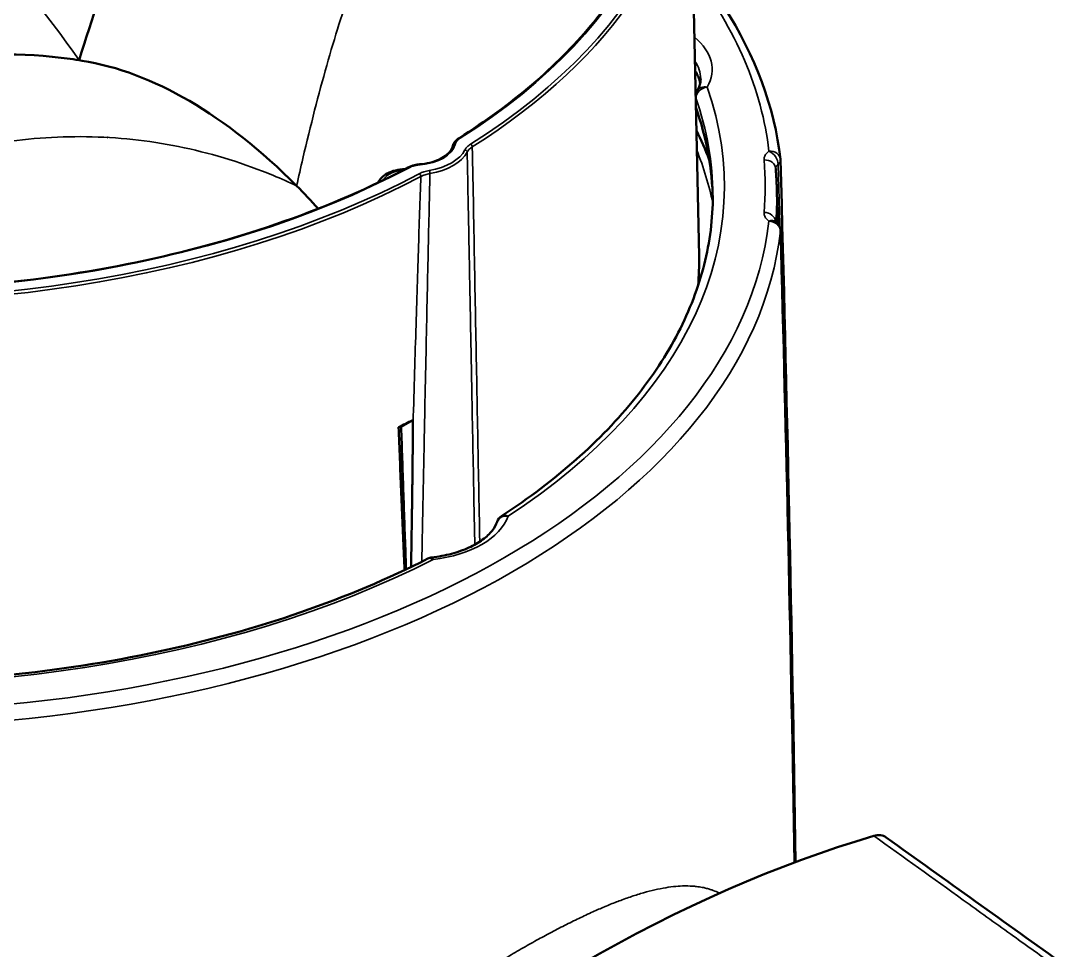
# Model space of a CAD drawing. Header units: millimetres. Extents: x 40 to 2195, y 40 to 1687.
# Drawn here: x 1751.7 to 1841.8, y 1440 to 1520.3 of the extents above; entities that cross this region are included whole.
import ezdxf

# ---------------------------------------------------------------- set-up
doc = ezdxf.new("R2010")
doc.units = ezdxf.units.MM
doc.header["$LTSCALE"] = 8
doc.layers.add('Visible (ISO)', color=7, linetype='Continuous', lineweight=50)
doc.layers.add('Visible Narrow (ISO)', color=7, linetype='Continuous', lineweight=35)

msp = doc.modelspace()

# ---------------------------------------------------------------- linework, layer by layer
at = {"layer": 'Visible (ISO)'}
for p, q in [((1809.411, 1537.776), (1810.219, 1499.975)), ((1764.272, 1509.602), (1764.272, 1509.601)), ((1785.501, 1485.797), (1784.5, 1485.219)), ((1785.501, 1484.422), (1785.501, 1485.797))]:
    msp.add_line(p, q, dxfattribs=at)
for centre, start, end in [((1810.925, 1513.73), 149.53166, 179.20567), ((1816.26, 1508.205), 1.56512, 6.61734), ((1816.26, 1502.146), 1.56898, 53.35909), ((1793.735, 1476.69), 123.15349, 161.00648), ((1787.251, 1472.947), 96.54514, 117.03478)]:
    msp.add_arc(centre, 1, start, end, dxfattribs=at)
for centre, major_axis, ratio, start_param, end_param in [((1760.129, 1439.078), (6.183, 93.903), 0.159519, 0.177771, 0.605173), ((1743.866, 1429.689), (-12.026, -87.294), 0.678977, 3.141288, 3.555485), ((1766.082, 1426.25), (-15.791, 90.56), 0.456737, 5.704785, 6.126446), ((1803.113, 1514.445), (7.25, 0), 0.57735, 0.105502, 0.368002), ((1737.913, 1504.359), (73.5, 0), 0.57735, 0.009687, 0.200197), ((1760.129, 1761.14), (45.73, 295.601), 0.211325, 3.732396, 3.732417), ((1661.653, 1530.853), (103.834, 0), 0.57735, 5.931375, 5.93143), ((1789.153, 1509.419), (-0.194, 0.048), 0.808388, 0.000138, 0.000199), ((1785.18, 1507.418), (-0.093, 0.177), 0.550971, 0.000146, 0.000525), ((1737.913, 1499.46), (72.312, 0), 0.57735, 6.234061, 6.295528), ((1737.913, 1516.606), (71.5, 0), 0.57735, 5.417911, 5.44064), ((1781.047, 1491.703), (-11.75, 0), 0.57735, 1.849215, 1.869072), ((1824.801, 1447.217), (1.499, 2.61), 0.575711, 6.225165, 6.824827), ((1800.053, 1316.365), (-75, -129.904), 0.57735, 3.686554, 4.167427)]:
    msp.add_ellipse(centre, major_axis=major_axis, ratio=ratio, start_param=start_param, end_param=end_param, dxfattribs=at)
for points, knots in [([(1789.5, 1510.143), (1791.788, 1511.588), (1793.892, 1513.128), (1797.689, 1516.367), (1799.382, 1518.066), (1802.321, 1521.584), (1803.568, 1523.404), (1805.588, 1527.127), (1806.362, 1529.029), (1807.424, 1532.877), (1807.712, 1534.822), (1807.753, 1536.769)], [1.6155021, 1.6155021, 1.6155021, 1.6155021, 1.761172, 1.761172, 1.9068419, 1.9068419, 2.0525118, 2.0525118, 2.1981817, 2.1981817, 2.3438516, 2.3438516, 2.3438516, 2.3438516]), ([(1817.253, 1508.32), (1816.731, 1512.817), (1815.082, 1517.256), (1811.587, 1522.712), (1810.679, 1523.959), (1809.68, 1525.179)], [2.4230733, 2.4230733, 2.4230733, 2.4230733, 2.7104811, 2.7104811, 2.7976697, 2.7976697, 2.7976697, 2.7976697]), ([(1810.063, 1514.237), (1810.105, 1514.308), (1810.142, 1514.379), (1810.207, 1514.52), (1810.235, 1514.589), (1810.283, 1514.727), (1810.302, 1514.795), (1810.333, 1514.93), (1810.344, 1514.996), (1810.359, 1515.129), (1810.363, 1515.196), (1810.363, 1515.262)], [2.0287646, 2.0287646, 2.0287646, 2.0287646, 2.0942506, 2.0942506, 2.1597366, 2.1597366, 2.2252225, 2.2252225, 2.2907085, 2.2907085, 2.3561945, 2.3561945, 2.3561945, 2.3561945]), ([(1786.125, 1507.879), (1786.417, 1507.903), (1786.702, 1507.949), (1787.242, 1508.08), (1787.496, 1508.166), (1787.955, 1508.37), (1788.159, 1508.488), (1788.504, 1508.747), (1788.644, 1508.886), (1788.853, 1509.173), (1788.923, 1509.321), (1788.959, 1509.467)], [0.926451, 0.926451, 0.926451, 0.926451, 1.184189, 1.184189, 1.441927, 1.441927, 1.699665, 1.699665, 1.957404, 1.957404, 2.215142, 2.215142, 2.215142, 2.215142]), ([(1788.961, 1509.474), (1788.993, 1509.599), (1789.055, 1509.72), (1789.234, 1509.946), (1789.357, 1510.053), (1789.5, 1510.143)], [0.0010621, 0.0010621, 0.0010621, 0.0010621, 0.0570369, 0.0570369, 0.1182797, 0.1182797, 0.1182797, 0.1182797]), ([(1785.09, 1507.597), (1785.258, 1507.685), (1785.452, 1507.756), (1785.807, 1507.841), (1785.965, 1507.866), (1786.125, 1507.879)], [0.0004183, 0.0004183, 0.0004183, 0.0004183, 0.0666477, 0.0666477, 0.115006, 0.115006, 0.115006, 0.115006]), ([(1722.851, 1497.97), (1727.211, 1497.415), (1731.664, 1497.102), (1740.591, 1496.97), (1745.066, 1497.152), (1753.873, 1498.004), (1758.206, 1498.674), (1766.569, 1500.478), (1770.6, 1501.612), (1778.213, 1504.302), (1781.795, 1505.857), (1785.086, 1507.595)], [0.5683045, 0.5683045, 0.5683045, 0.5683045, 0.7598617, 0.7598617, 0.9514189, 0.9514189, 1.1429762, 1.1429762, 1.3345334, 1.3345334, 1.5260906, 1.5260906, 1.5260906, 1.5260906]), ([(1782.504, 1506.297), (1782.556, 1506.411), (1782.624, 1506.519), (1782.826, 1506.764), (1782.977, 1506.894), (1783.343, 1507.128), (1783.569, 1507.229), (1784.06, 1507.381), (1784.333, 1507.432), (1784.66, 1507.459), (1784.713, 1507.462), (1784.766, 1507.464)], [0.0205515, 0.0205515, 0.0205515, 0.0205515, 0.0683451, 0.0683451, 0.1394495, 0.1394495, 0.2199036, 0.2199036, 0.3031046, 0.3031046, 0.3189737, 0.3189737, 0.3189737, 0.3189737]), ([(1816.838, 1507.526), (1816.847, 1507.43), (1816.854, 1507.335), (1816.869, 1507.143), (1816.876, 1507.048), (1816.888, 1506.856), (1816.894, 1506.761), (1816.905, 1506.569), (1816.909, 1506.474), (1816.918, 1506.282), (1816.922, 1506.187), (1816.925, 1506.091)], [3.87672015, 3.87672015, 3.87672015, 3.87672015, 3.88285937, 3.88285937, 3.8889986, 3.8889986, 3.89513783, 3.89513783, 3.90127705, 3.90127705, 3.90741628, 3.90741628, 3.90741628, 3.90741628]), ([(1811.413, 1505.175), (1811.413, 1503.183), (1811.163, 1501.191), (1810.165, 1497.239), (1809.417, 1495.279), (1807.43, 1491.428), (1806.192, 1489.538), (1803.244, 1485.869), (1801.534, 1484.09), (1797.678, 1480.684), (1795.531, 1479.058), (1793.188, 1477.527)], [3.9269908, 3.9269908, 3.9269908, 3.9269908, 4.0717548, 4.0717548, 4.2165187, 4.2165187, 4.3612827, 4.3612827, 4.5060466, 4.5060466, 4.6508106, 4.6508106, 4.6508106, 4.6508106]), ([(1816.804, 1502.995), (1816.804, 1502.995), (1816.805, 1502.993), (1816.813, 1502.985), (1816.828, 1502.969), (1816.856, 1502.948)], [0.06278518, 0.06278518, 0.06278518, 0.06278518, 0.07251766, 0.07251766, 0.09944043, 0.09944043, 0.09944043, 0.09944043]), ([(1784.794, 1472.852), (1784.77, 1473.379), (1784.747, 1473.907), (1784.724, 1474.436), (1784.647, 1476.199), (1784.572, 1477.976), (1784.497, 1479.767), (1784.422, 1481.558), (1784.349, 1483.362), (1784.276, 1485.18)], [0.2332267, 0.2332267, 0.2332267, 0.2332267, 0.3333333, 0.3333333, 0.3333333, 0.6666667, 0.6666667, 0.6666667, 1, 1, 1, 1]), ([(1784.923, 1472.914), (1784.906, 1473.384), (1784.825, 1475.641), (1784.683, 1479.722), (1784.56, 1483.378), (1784.5, 1485.219)], [0.2454815, 0.2454815, 0.2454815, 0.2454815, 0.3333333, 0.6666667, 1, 1, 1, 1]), ([(1785.355, 1473.121), (1785.356, 1473.171), (1785.362, 1473.518), (1785.372, 1474.138), (1785.385, 1474.939), (1785.397, 1475.686), (1785.408, 1476.383), (1785.418, 1477.032), (1785.427, 1477.637), (1785.436, 1478.199), (1785.443, 1478.722), (1785.45, 1479.208), (1785.456, 1479.659), (1785.462, 1480.077), (1785.467, 1480.465), (1785.472, 1480.826), (1785.476, 1481.162), (1785.479, 1481.474), (1785.483, 1481.767), (1785.486, 1482.042), (1785.488, 1482.3), (1785.491, 1482.542), (1785.493, 1482.769), (1785.494, 1482.982), (1785.496, 1483.182), (1785.497, 1483.37), (1785.498, 1483.546), (1785.499, 1483.713), (1785.5, 1483.87), (1785.5, 1484.018), (1785.501, 1484.159), (1785.501, 1484.293), (1785.501, 1484.379), (1785.501, 1484.422)], [0.1127606, 0.1127606, 0.1127606, 0.1127606, 0.1176471, 0.1470588, 0.1764706, 0.2058824, 0.2352941, 0.2647059, 0.2941176, 0.3235294, 0.3529412, 0.3823529, 0.4117647, 0.4411765, 0.4705882, 0.5, 0.5294118, 0.5588235, 0.5882353, 0.6176471, 0.6470588, 0.6764706, 0.7058824, 0.7352941, 0.7647059, 0.7941176, 0.8235294, 0.8529412, 0.8823529, 0.9117647, 0.9411765, 0.9705882, 1, 1, 1, 1]), ([(1787.137, 1473.94), (1787.726, 1474.008), (1788.3, 1474.116), (1789.378, 1474.403), (1789.882, 1474.582), (1790.789, 1474.994), (1791.192, 1475.228), (1791.87, 1475.725), (1792.145, 1475.988), (1792.562, 1476.51), (1792.704, 1476.768), (1792.789, 1477.016)], [0.981567, 0.981567, 0.981567, 0.981567, 1.217259, 1.217259, 1.45295, 1.45295, 1.688642, 1.688642, 1.924334, 1.924334, 2.160026, 2.160026, 2.160026, 2.160026]), ([(1723.212, 1464.015), (1727.674, 1463.492), (1732.221, 1463.208), (1741.327, 1463.127), (1745.887, 1463.33), (1754.862, 1464.217), (1759.277, 1464.9), (1767.811, 1466.722), (1771.929, 1467.86), (1779.725, 1470.552), (1783.402, 1472.106), (1786.796, 1473.837)], [0.5851772, 0.5851772, 0.5851772, 0.5851772, 0.7699853, 0.7699853, 0.9547935, 0.9547935, 1.1396016, 1.1396016, 1.3244098, 1.3244098, 1.5092179, 1.5092179, 1.5092179, 1.5092179])]:
    msp.add_open_spline(points, degree=3, knots=knots, dxfattribs=at)
for points in [[(1755.91, 1516.981), (1756.255, 1516.933), (1756.598, 1516.881), (1756.941, 1516.826)], [(1811.099, 1508.279), (1810.771, 1509.129), (1810.401, 1509.973), (1809.988, 1510.809)], [(1759.067, 1510.198), (1759.068, 1510.199), (1759.069, 1510.2), (1759.07, 1510.201)], [(1817.259, 1508.232), (1817.812, 1488.006), (1818.246, 1467.809), (1818.561, 1447.646)], [(1784.766, 1507.464), (1784.792, 1507.465), (1784.818, 1507.467), (1784.844, 1507.468)], [(1775.472, 1506.022), (1776.105, 1505.385), (1776.729, 1504.729), (1777.344, 1504.054)], [(1816.925, 1506.091), (1816.962, 1504.986), (1816.999, 1503.881), (1817.035, 1502.777)], [(1817.259, 1502.173), (1817.757, 1484.013), (1818.158, 1465.826), (1818.463, 1447.609)], [(1826.384, 1449.773), (1831.533, 1446.083), (1836.682, 1442.393), (1841.831, 1438.702)]]:
    msp.add_open_spline(points, degree=3, dxfattribs=at)
at = {"layer": 'Visible Narrow (ISO)'}
msp.add_line((1809.945, 1513.615), (1809.945, 1512.814), dxfattribs=at)
for centre, major_axis, ratio, start_param, end_param in [((1737.913, 1537.427), (70.046, 0), 0.57735, 5.542493, 6.500279), ((1737.913, 1537.427), (71.303, 0), 0.57735, 5.541703, 6.501069), ((1737.913, 1537.266), (71.503, 0), 0.57735, 5.541704, 6.295528), ((1737.913, 1442.514), (-16.823, 96.477), 0.456736, 5.509004, 5.918491), ((1737.913, 1505.992), (78.522, 0), 0.57735, 0.066879, 0.417269), ((1803.113, 1516.078), (8.25, 0), 0.57735, 5.955755, 6.905683), ((1803.113, 1515.262), (7.25, 0), 0.57735, 0, 0.374853), ((1737.913, 1505.992), (74.5, 0), 0.57735, 5.559366, 6.483406), ((1810.925, 1513.73), (-0.943, -0.332), 0.800185, 4.438206, 6.009002), ((1810.925, 1513.73), (-0.862, 0.507), 0.773118, 5.139249, 6.283185), ((1810.925, 1513.73), (-1, 0), 0.57735, 0.042959, 0.200221), ((1737.913, 1505.175), (73.5, 0), 0.57735, 0, 0.200221), ((1785.643, 1509.87), (3.546, 0), 0.57735, 4.853442, 6.142133), ((1789.153, 1509.419), (-0.194, 0.048), 0.808388, 4.90947, 6.283285), ((1789.607, 1509.974), (-0.107, 0.169), 0.602576, 5.474412, 6.282603), ((1790.497, 1509.46), (-0.107, 0.169), 0.60214, 3.921506, 5.475175), ((1785.643, 1509.87), (4.553, 0), 0.57735, 4.998538, 5.995983), ((1785.643, 1509.71), (4.753, 0), 0.57735, 4.998546, 5.995983), ((1790.01, 1508.962), (-0.178, 0.091), 0.783053, 3.540074, 5.093417), ((1737.913, 1499.46), (74.017, 0), 0.57735, 0.119251, 0.227438), ((1816.26, 1508.205), (0.993, 0.115), 0.814671, 0, 1.476517), ((1816.26, 1508.205), (-0.597, 0.802), 0.644982, 3.874668, 5.426774), ((1786.141, 1507.68), (-0.016, 0.199), 0.114787, 5.662993, 6.282692), ((1815.842, 1507.439), (0.996, 0.087), 0.815465, 0, 1.499848), ((1737.913, 1505.992), (78.027, 0), 0.57735, 6.232915, 6.333456), ((1816.26, 1508.205), (1, 0.027), 0.575805, 5.607462, 6.283185), ((1737.913, 1537.264), (-71.5, 0), 0.57735, 1.353021, 2.312171), ((1737.913, 1537.427), (-71.3, 0), 0.57735, 1.353021, 2.312171), ((1737.913, 1537.427), (70.046, 0), 0.57735, 4.495295, 5.453081), ((1784.787, 1506.965), (-0.021, 0.5), 0.060114, 5.924947, 6.283159), ((1785.18, 1507.418), (-0.093, 0.177), 0.550971, 5.51989, 6.283331), ((1786.062, 1506.903), (-0.093, 0.177), 0.551382, 3.948055, 5.518851), ((1786.928, 1507.185), (-0.033, 0.197), 0.230464, 4.094676, 5.648758), ((1737.913, 1505.198), (79.027, 0), 0.57735, 6.23405, 6.30276), ((1815.842, 1502.912), (0.996, -0.087), 0.815465, 0.170954, 1.641741), ((1737.913, 1505.992), (78.522, 0), 0.57735, 4.779268, 6.216306), ((1816.26, 1502.146), (0.597, 0.802), 0.644982, 0, 0.856416), ((1816.26, 1502.146), (0.993, -0.115), 0.814671, 0.116399, 1.665027), ((1815.842, 1502.912), (0.996, -0.087), 0.815472, 0.168431, 0.168456), ((1737.913, 1505.193), (79.522, 0), 0.57735, 4.779268, 6.216306), ((1816.26, 1502.146), (1, 0.027), 0.578605, 6.200514, 6.283186), ((1785.643, 1478.435), (8.25, 0), 0.57735, 4.908558, 6.087016), ((1793.735, 1476.69), (-0.946, 0.325), 0.800837, 4.981358, 6.283185), ((1793.735, 1476.69), (-0.547, 0.837), 0.611786, 5.465042, 6.283185), ((1737.913, 1505.992), (-74.5, 0), 0.57735, 1.370575, 2.294616), ((1787.251, 1472.947), (-0.455, 0.891), 0.540726, 5.526738, 6.283185), ((1787.251, 1472.947), (-0.114, 0.993), 0.159146, 5.658547, 6.283185)]:
    msp.add_ellipse(centre, major_axis=major_axis, ratio=ratio, start_param=start_param, end_param=end_param, dxfattribs=at)
for points, knots in [([(1782.346, 1528.512), (1781.633, 1526.977), (1780.197, 1523.407), (1778.06, 1516.625), (1776.495, 1510.524), (1775.65, 1506.821), (1775.472, 1506.022)], [0, 0, 0, 0, 0.305835, 0.61167, 0.917505, 1, 1, 1, 1]), ([(1749.819, 1509.733), (1752.477, 1510.144), (1757.836, 1510.497), (1765.812, 1509.554), (1771.655, 1507.73), (1774.808, 1506.335), (1775.472, 1506.022)], [0, 0, 0, 0, 0.305835, 0.61167, 0.917505, 1, 1, 1, 1]), ([(1790.497, 1509.623), (1790.382, 1509.551), (1790.188, 1509.395), (1790.058, 1509.219), (1790.01, 1509.125)], [0, 0, 0, 0, 0.5, 1, 1, 1, 1]), ([(1790.856, 1475.048), (1790.834, 1476.195), (1790.812, 1477.349), (1790.789, 1478.51), (1790.781, 1478.925), (1790.773, 1479.342), (1790.765, 1479.759), (1790.708, 1482.754), (1790.649, 1485.792), (1790.589, 1488.911), (1790.573, 1489.732), (1790.557, 1490.559), (1790.541, 1491.393), (1790.496, 1493.724), (1790.45, 1496.107), (1790.403, 1498.561), (1790.36, 1500.785), (1790.315, 1503.068), (1790.27, 1505.405), (1790.247, 1506.568), (1790.225, 1507.744), (1790.202, 1508.932)], [0.1178777, 0.1178777, 0.1178777, 0.1178777, 0.2151652, 0.2151652, 0.2151652, 0.25, 0.25, 0.25, 0.5, 0.5, 0.5, 0.56583, 0.56583, 0.56583, 0.75, 0.75, 0.75, 0.9169361, 0.9169361, 0.9169361, 1, 1, 1, 1]), ([(1791.286, 1475.307), (1791.255, 1476.92), (1791.225, 1478.547), (1791.194, 1480.188), (1791.138, 1483.186), (1791.081, 1486.226), (1791.022, 1489.347), (1790.964, 1492.469), (1790.903, 1495.671), (1790.84, 1499.005), (1790.778, 1502.338), (1790.712, 1505.804), (1790.645, 1509.385)], [0.1131413, 0.1131413, 0.1131413, 0.1131413, 0.25, 0.25, 0.25, 0.5, 0.5, 0.5, 0.75, 0.75, 0.75, 0.9999988, 0.9999988, 0.9999988, 0.9999988]), ([(1815.842, 1508.255), (1815.834, 1508.348), (1815.856, 1508.529), (1816, 1508.793), (1816.161, 1508.948), (1816.26, 1509.021)], [0, 0, 0, 0, 0.3333333, 0.6666667, 0.9999999, 0.9999999, 0.9999999, 0.9999999]), ([(1785.18, 1507.581), (1785.217, 1507.601), (1785.255, 1507.619), (1785.311, 1507.644), (1785.328, 1507.652), (1785.386, 1507.676), (1785.426, 1507.691), (1785.509, 1507.72), (1785.552, 1507.733), (1785.609, 1507.75), (1785.622, 1507.753), (1785.678, 1507.768), (1785.721, 1507.779), (1785.807, 1507.797), (1785.851, 1507.806), (1785.901, 1507.814), (1785.905, 1507.815), (1785.955, 1507.823), (1786, 1507.829), (1786.077, 1507.838), (1786.109, 1507.841), (1786.141, 1507.843)], [0.0000001, 0.0000001, 0.0000001, 0.0000001, 0.1306267, 0.1306267, 0.1902183, 0.1902183, 0.322618, 0.322618, 0.4587135, 0.4587135, 0.5, 0.5, 0.6316532, 0.6316532, 0.7636005, 0.7636005, 0.777404, 0.777404, 0.9091423, 0.9091423, 1, 1, 1, 1]), ([(1816.839, 1507.515), (1816.839, 1507.54), (1816.841, 1507.565), (1816.849, 1507.599), (1816.851, 1507.609), (1816.855, 1507.621), (1816.856, 1507.623), (1816.865, 1507.652), (1816.877, 1507.677), (1816.902, 1507.719), (1816.914, 1507.736), (1816.935, 1507.762), (1816.942, 1507.771), (1816.977, 1507.808), (1817.007, 1507.836), (1817.045, 1507.863), (1817.047, 1507.865), (1817.049, 1507.866)], [0.0610452, 0.0610452, 0.0610452, 0.0610452, 0.2434788, 0.2434788, 0.3164165, 0.3164165, 0.3333333, 0.3333333, 0.5311684, 0.5311684, 0.6666667, 0.6666667, 0.741004, 0.741004, 0.9835851, 0.9835851, 1, 1, 1, 1]), ([(1817.21, 1502.455), (1817.17, 1503.858), (1817.129, 1505.247), (1817.075, 1507.039), (1817.062, 1507.453), (1817.049, 1507.866)], [0.92147953, 0.92147953, 0.92147953, 0.92147953, 0.9818097, 0.9818097, 1, 1, 1, 1]), ([(1784.645, 1507.364), (1784.643, 1507.364), (1784.641, 1507.364), (1784.589, 1507.36), (1784.54, 1507.354), (1784.468, 1507.345), (1784.444, 1507.342), (1784.373, 1507.332), (1784.326, 1507.324), (1784.258, 1507.31), (1784.237, 1507.306), (1784.151, 1507.288), (1784.087, 1507.272), (1783.962, 1507.236), (1783.902, 1507.217), (1783.796, 1507.179), (1783.751, 1507.161), (1783.652, 1507.118), (1783.598, 1507.093), (1783.497, 1507.039), (1783.448, 1507.011), (1783.393, 1506.974), (1783.382, 1506.967), (1783.347, 1506.943), (1783.323, 1506.926), (1783.253, 1506.872), (1783.211, 1506.835), (1783.132, 1506.757), (1783.097, 1506.717), (1783.06, 1506.668), (1783.054, 1506.66), (1783.039, 1506.64), (1783.031, 1506.627), (1783.005, 1506.587), (1782.989, 1506.559), (1782.973, 1506.528), (1782.972, 1506.525), (1782.97, 1506.522)], [0.0476222, 0.0476222, 0.0476222, 0.0476222, 0.049989, 0.049989, 0.1006795, 0.1006795, 0.1260316, 0.1260316, 0.1765106, 0.1765106, 0.2, 0.2, 0.271677, 0.271677, 0.3433539, 0.3433539, 0.4, 0.4, 0.4716322, 0.4716322, 0.5433377, 0.5433377, 0.5594136, 0.5594136, 0.6, 0.6, 0.6799028, 0.6799028, 0.7606963, 0.7606963, 0.7754506, 0.7754506, 0.8, 0.8, 0.8517455, 0.8517455, 0.8574705, 0.8574705, 0.8574705, 0.8574705]), ([(1786.197, 1506.818), (1786.163, 1505.829), (1786.129, 1504.802), (1786.093, 1503.737), (1786.058, 1502.672), (1786.022, 1501.569), (1785.985, 1500.423), (1785.948, 1499.277), (1785.911, 1498.087), (1785.872, 1496.85), (1785.833, 1495.614), (1785.794, 1494.331), (1785.754, 1492.999), (1785.713, 1491.667), (1785.672, 1490.287), (1785.63, 1488.858), (1785.588, 1487.428), (1785.545, 1485.95), (1785.501, 1484.422)], [0, 0, 0, 0, 0.1666667, 0.1666667, 0.1666667, 0.3333333, 0.3333333, 0.3333333, 0.5, 0.5, 0.5, 0.6666667, 0.6666667, 0.6666667, 0.8333333, 0.8333333, 0.8333333, 1, 1, 1, 1]), ([(1786.985, 1507.077), (1786.838, 1507.052), (1786.556, 1506.981), (1786.309, 1506.877), (1786.197, 1506.818)], [0.0000001, 0.0000001, 0.0000001, 0.0000001, 0.5, 1, 1, 1, 1]), ([(1786.985, 1507.077), (1786.959, 1505.953), (1786.932, 1504.777), (1786.904, 1503.553), (1786.877, 1502.328), (1786.849, 1501.055), (1786.82, 1499.723), (1786.79, 1498.391), (1786.76, 1497), (1786.729, 1495.547), (1786.698, 1494.094), (1786.666, 1492.58), (1786.633, 1491.001), (1786.6, 1489.422), (1786.567, 1487.778), (1786.532, 1486.072), (1786.497, 1484.366), (1786.461, 1482.598), (1786.424, 1480.765), (1786.387, 1478.932), (1786.349, 1477.035), (1786.31, 1475.057), (1786.301, 1474.568), (1786.291, 1474.075), (1786.281, 1473.577)], [0.000003, 0.000003, 0.000003, 0.000003, 0.125, 0.125, 0.125, 0.25, 0.25, 0.25, 0.375, 0.375, 0.375, 0.5, 0.5, 0.5, 0.625, 0.625, 0.625, 0.75, 0.75, 0.75, 0.875, 0.875, 0.875, 0.9058486, 0.9058486, 0.9058486, 0.9058486]), ([(1816.26, 1502.962), (1816.161, 1503.035), (1816, 1503.19), (1815.856, 1503.454), (1815.834, 1503.635), (1815.842, 1503.728)], [0.0000001, 0.0000001, 0.0000001, 0.0000001, 0.3333333, 0.6666667, 1, 1, 1, 1]), ([(1817.257, 1502.125), (1817.394, 1497.14), (1817.525, 1492.092), (1817.651, 1486.929), (1817.777, 1481.766), (1817.898, 1476.487), (1818.01, 1471.249), (1818.121, 1466.01), (1818.224, 1460.811), (1818.314, 1455.907), (1818.367, 1453.047), (1818.415, 1450.287), (1818.46, 1447.608)], [0, 0, 0, 0, 0.2, 0.2, 0.2, 0.4, 0.4, 0.4, 0.6, 0.6, 0.6, 0.7166307, 0.7166307, 0.7166307, 0.7166307]), ([(1825.31, 1449.899), (1827.878, 1448.058), (1830.45, 1446.214), (1833.026, 1444.367), (1834.395, 1443.385), (1835.766, 1442.402), (1837.138, 1441.418), (1838.347, 1440.552), (1839.557, 1439.684), (1840.767, 1438.816)], [0, 0, 0, 0, 0.5, 0.5, 0.5, 0.765804, 0.765804, 0.765804, 1, 1, 1, 1]), ([(1794.695, 1440.042), (1795.148, 1440.303), (1795.596, 1440.556), (1796.454, 1441.033), (1796.866, 1441.257), (1797.297, 1441.487), (1797.321, 1441.5), (1797.774, 1441.742), (1798.198, 1441.962), (1799.033, 1442.386), (1799.445, 1442.59), (1800.255, 1442.979), (1800.655, 1443.165), (1801.386, 1443.494), (1801.72, 1443.64), (1802.101, 1443.8), (1802.153, 1443.822), (1802.548, 1443.986), (1802.884, 1444.121), (1803.251, 1444.26), (1803.286, 1444.274), (1803.687, 1444.425), (1804.044, 1444.553), (1804.744, 1444.787), (1805.087, 1444.893), (1805.757, 1445.085), (1806.084, 1445.169), (1806.724, 1445.316), (1807.036, 1445.378), (1807.645, 1445.478), (1807.942, 1445.516), (1808.483, 1445.565), (1808.73, 1445.578), (1809.005, 1445.582), (1809.04, 1445.583), (1809.329, 1445.584), (1809.576, 1445.574), (1809.835, 1445.551), (1809.854, 1445.549), (1810.044, 1445.531), (1810.212, 1445.508), (1810.459, 1445.466), (1810.542, 1445.45), (1810.735, 1445.409), (1810.845, 1445.382), (1811.062, 1445.322), (1811.169, 1445.289), (1811.288, 1445.249), (1811.303, 1445.243), (1811.491, 1445.178), (1811.655, 1445.109), (1811.853, 1445.014), (1811.895, 1444.994), (1811.951, 1444.965), (1811.966, 1444.957), (1811.981, 1444.949)], [0, 0, 0, 0, 0.05, 0.05, 0.0972213, 0.0972213, 0.1, 0.1, 0.15, 0.15, 0.2, 0.2, 0.25, 0.25, 0.2931101, 0.2931101, 0.3, 0.3, 0.3451178, 0.3451178, 0.35, 0.35, 0.4, 0.4, 0.45, 0.45, 0.5, 0.5, 0.55, 0.55, 0.6, 0.6, 0.6435679, 0.6435679, 0.65, 0.65, 0.6964116, 0.6964116, 0.7, 0.7, 0.7331787, 0.7331787, 0.75, 0.75, 0.7731309, 0.7731309, 0.7966654, 0.7966654, 0.8, 0.8, 0.839445, 0.839445, 0.85, 0.85, 0.8539588, 0.8539588, 0.8539588, 0.8539588]), ([(1794.695, 1440.042), (1794.242, 1439.78), (1793.785, 1439.511), (1792.891, 1438.976), (1792.455, 1438.711), (1791.983, 1438.42), (1791.952, 1438.401), (1791.449, 1438.09), (1790.973, 1437.791), (1790.013, 1437.178), (1789.529, 1436.865), (1788.553, 1436.222), (1788.061, 1435.894), (1787.148, 1435.275), (1786.729, 1434.987), (1786.228, 1434.639), (1786.148, 1434.583), (1785.633, 1434.222), (1785.195, 1433.912), (1784.689, 1433.549), (1784.623, 1433.501), (1784.05, 1433.088), (1783.542, 1432.716), (1782.524, 1431.958), (1782.014, 1431.572), (1780.991, 1430.786), (1780.479, 1430.386), (1779.454, 1429.572), (1778.942, 1429.157), (1777.918, 1428.315), (1777.406, 1427.886), (1776.48, 1427.095), (1776.064, 1426.735), (1775.556, 1426.288), (1775.463, 1426.205), (1774.862, 1425.673), (1774.357, 1425.217), (1773.537, 1424.459), (1773.221, 1424.163), (1772.722, 1423.69), (1772.539, 1423.515), (1772.137, 1423.128), (1771.919, 1422.915), (1771.483, 1422.486), (1771.265, 1422.27), (1771, 1422.004), (1770.95, 1421.953), (1770.5, 1421.5), (1770.114, 1421.101), (1769.674, 1420.638), (1769.607, 1420.567), (1769.297, 1420.237), (1769.06, 1419.981), (1768.646, 1419.526), (1768.468, 1419.328), (1767.944, 1418.738), (1767.606, 1418.347), (1767.231, 1417.901), (1767.184, 1417.844), (1766.812, 1417.398), (1766.5, 1417.011), (1766.154, 1416.57), (1766.11, 1416.514), (1766.066, 1416.457)], [0.0000329, 0.0000329, 0.0000329, 0.0000329, 0.05, 0.05, 0.0966737, 0.0966737, 0.1, 0.1, 0.15, 0.15, 0.2, 0.2, 0.25, 0.25, 0.2920351, 0.2920351, 0.3, 0.3, 0.3434434, 0.3434434, 0.35, 0.35, 0.4, 0.4, 0.45, 0.45, 0.5, 0.5, 0.55, 0.55, 0.6, 0.6, 0.6407775, 0.6407775, 0.65, 0.65, 0.7, 0.7, 0.7315809, 0.7315809, 0.75, 0.75, 0.7721361, 0.7721361, 0.7947037, 0.7947037, 0.8, 0.8, 0.8423619, 0.8423619, 0.85, 0.85, 0.878097, 0.878097, 0.9, 0.9, 0.9435843, 0.9435843, 0.95, 0.95, 0.9936062, 0.9936062, 0.9999998, 0.9999998, 0.9999998, 0.9999998])]:
    msp.add_open_spline(points, degree=3, knots=knots, dxfattribs=at)
for points in [[(1789.153, 1509.582), (1789.18, 1509.69), (1789.287, 1509.89), (1789.484, 1510.06), (1789.607, 1510.137)], [(1790.645, 1509.385), (1790.542, 1509.32), (1790.363, 1509.178), (1790.244, 1509.016), (1790.202, 1508.932)], [(1786.928, 1507.348), (1786.767, 1507.321), (1786.461, 1507.246), (1786.189, 1507.133), (1786.062, 1507.066)]]:
    msp.add_open_spline(points, degree=3, dxfattribs=at)

doc.saveas('drawing.dxf')
